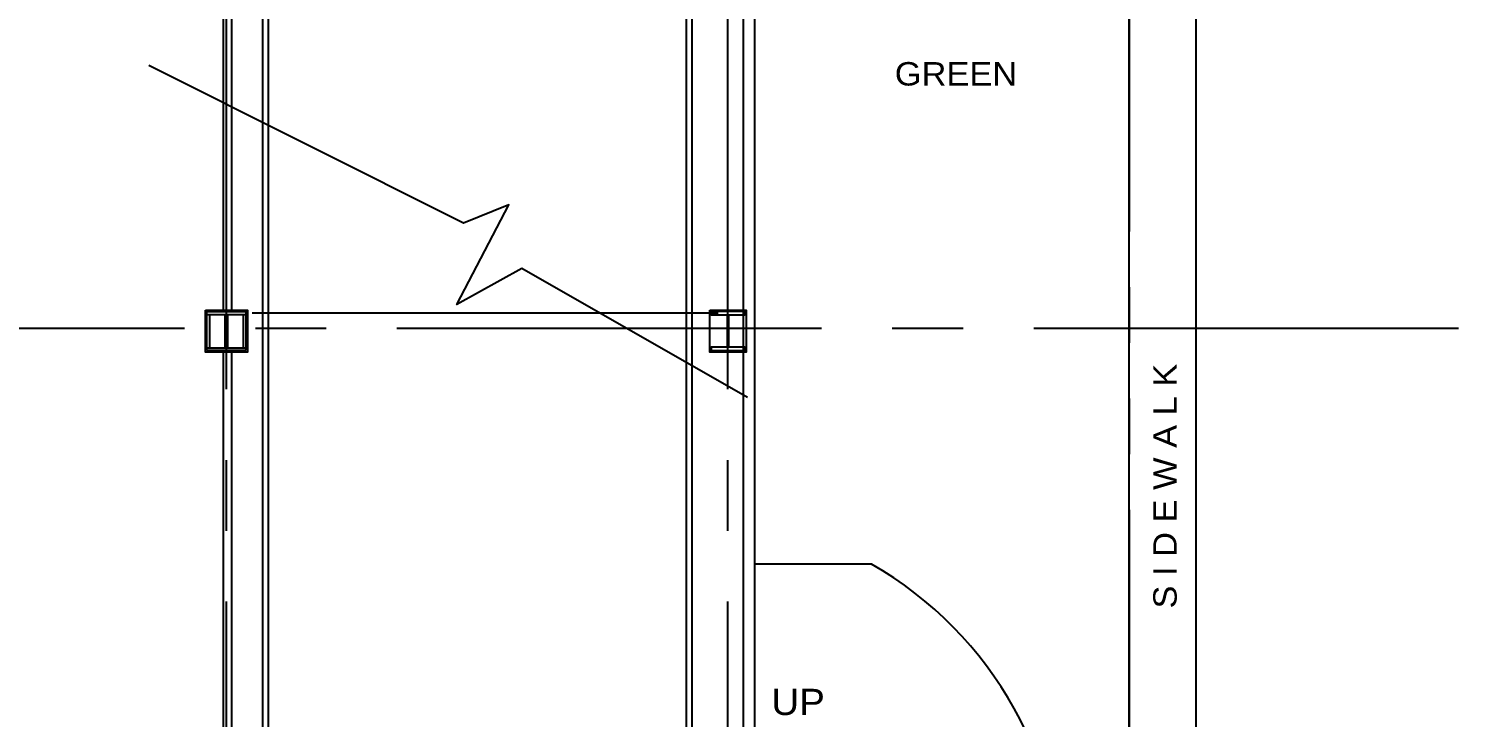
# Model space of a CAD drawing. Header units: millimetres. Extents: x 2148 to 2681, y 758 to 986.
# Drawn here: x 2342.67 to 2355.5, y 965.75 to 971.93 of the extents above; entities that cross this region are included whole.
import ezdxf

# ---------------------------------------------------------------- set-up
doc = ezdxf.new("R2010")
doc.units = ezdxf.units.MM
doc.linetypes.add('CENTER2', pattern=[28.575, 19.05, -3.175, 3.175, -3.175])
doc.linetypes.add('PHANTOM2', pattern=[1.25, 0.625, -0.125, 0.125, -0.125, 0.125, -0.125])
for name, color, linetype in [('3TX-TITLE', 3, 'Continuous'), ('cladding', 2, 'Continuous'), ('COL-EX', 2, 'Continuous'), ('COL-IN', 2, 'Continuous'), ('D', 1, 'Continuous'), ('DR', 7, 'Continuous'), ('ELAYOUT', 4, 'Continuous'), ('FIXTURE', 1, 'Continuous'), ('HATCH', 8, 'Continuous'), ('S_GRID LINES', 252, 'Continuous')]:
    doc.layers.add(name, color=color, linetype=linetype)
doc.styles.add('MMTX$0$ESMX$0$X-OPTA1D', font='x-opta1d')

msp = doc.modelspace()

# ---------------------------------------------------------------- linework, layer by layer
at = {"color": 2}
for p, q in [((2344.7765448, 965.0039415, 0), (2344.7765448, 977.9451327, 0)), ((2344.8265448, 965.0039415, 0), (2344.8265448, 977.9450146, 0)), ((2348.5743303, 977.9142128, 0), (2348.5743303, 965.005325, 0)), ((2348.6243303, 977.9142128, 0), (2348.6243303, 965.005325, 0))]:
    msp.add_line(p, q, dxfattribs=at)
at = {"layer": '3TX-TITLE', "linetype": 'PHANTOM2', "ltscale": 4}
msp.add_line((2352.5496173, 982.6150017, 0), (2352.5496173, 922.9776771, 0), dxfattribs=at)
at = {"layer": 'cladding', "elevation": 0}
for points in [[(2344.2614709, 969.406811), (2344.6364709, 969.406811), (2344.6364709, 969.031811), (2344.2614709, 969.031811)], [(2348.7864709, 969.406811), (2349.1114709, 969.406811), (2349.1114709, 969.031811), (2348.7864709, 969.031811)]]:
    msp.add_lwpolyline(points, close=True, dxfattribs=at)
at = {"layer": 'COL-EX', "elevation": 0}
msp.add_lwpolyline([(2348.9564709, 969.364311), (2349.0989709, 969.364311), (2349.0989709, 969.394311), (2348.7989709, 969.394311), (2348.7989709, 969.364311), (2348.9414709, 969.364311), (2348.9414709, 969.074311), (2348.7989709, 969.074311), (2348.7989709, 969.044311), (2349.0989709, 969.044311), (2349.0989709, 969.074311), (2348.9564709, 969.074311)], close=True, dxfattribs=at)
at = {"layer": 'COL-IN'}
for p, q in [((2344.2739709, 969.394311), (2344.6239709, 969.394311)), ((2344.2739709, 969.044311), (2344.2739709, 969.394311)), ((2344.2739709, 969.369311), (2344.6239709, 969.369311)), ((2344.2989709, 969.069311), (2344.2989709, 969.369311)), ((2344.4364709, 969.069311), (2344.4364709, 969.369311)), ((2344.4614709, 969.069311), (2344.4614709, 969.369311)), ((2344.5989709, 969.369311), (2344.5989709, 969.069311)), ((2344.6239709, 969.394311), (2344.6239709, 969.044311)), ((2344.2739709, 969.069311), (2344.6239709, 969.069311)), ((2344.6239709, 969.044311), (2344.2739709, 969.044311))]:
    msp.add_line(p, q, dxfattribs=at)
at = {"layer": 'D', "ltscale": 0.5}
for p, q in [((2352.5496173, 960.9754912, 0), (2352.5496173, 978.748247, 0)), ((2353.1496173, 961.5147097, 0), (2353.1496173, 978.2589699, 0))]:
    msp.add_line(p, q, dxfattribs=at)
at = {"layer": 'D', "ltscale": 0.5, "elevation": 0.0000008}
msp.add_lwpolyline([(2349.1248289, 968.6252489), (2347.0984461, 969.7801438), (2346.5165714, 969.4599264), (2346.9820176, 970.352688), (2346.574741, 970.1876761), (2343.7531951, 971.6045156)], dxfattribs=at)
at = {"layer": 'DR', "ltscale": 10}
msp.add_line((2350.2360611, 967.1283792, 0), (2349.1886629, 967.1283792, 0), dxfattribs=at)
msp.add_arc((2348.5575239, 964.1882795, 0), 3.3855093, 295.46265269, 60.27745001, dxfattribs=at)
at = {"layer": 'ELAYOUT', "ltscale": 10}
for p, q in [((2344.4201635, 973.281811, 0), (2344.4201635, 969.406811, 0)), ((2344.4951635, 973.281811, 0), (2344.4951635, 969.406811, 0)), ((2344.4201635, 969.031811, 0), (2344.4201635, 965.156811, 0)), ((2344.4951635, 969.031811, 0), (2344.4951635, 965.156811, 0))]:
    msp.add_line(p, q, dxfattribs=at)
at = {"layer": 'FIXTURE', "linetype": 'ByBlock', "ltscale": 0.5, "elevation": 0}
for points in [[(2349.0886629, 965.156811), (2349.0886629, 977.365733)], [(2349.1886629, 964.9898324), (2349.1886629, 964.9898324), (2349.1886629, 977.4291192)]]:
    msp.add_lwpolyline(points, dxfattribs=at)
at = {"layer": 'HATCH', "linetype": 'ByBlock', "ltscale": 0.5}
msp.add_line((2348.8596806, 969.3816061, 0), (2344.6810128, 969.3816061, 0), dxfattribs=at)
at = {"layer": 'S_GRID LINES', "linetype": 'CENTER2', "ltscale": 0.2}
for p, q in [((2344.4489709, 922.9776771, 0), (2344.4489709, 977.9445051, 0)), ((2348.9489709, 922.9776771, 0), (2348.9489709, 977.7411715, 0)), ((2348.9489709, 922.9776771, 0), (2348.9489709, 977.7411715, 0)), ((2352.5496173, 922.9776771, 0), (2352.5496173, 977.7411715, 0)), ((2355.5030932, 969.2420849, 0), (2290.9518229, 969.2420849, 0))]:
    msp.add_line(p, q, dxfattribs=at)

# ---------------------------------------------------------------- texts
at = {"color": 2, "style": 'MMTX$0$ESMX$0$X-OPTA1D', "width": 1.1}
for s, height, p in [('GREEN', 0.21, (2350.4456365, 971.4237604, 0)), ('UP', 0.2352, (2349.3381927, 965.7742372, 0))]:
    msp.add_text(s, height=height, dxfattribs=at).set_placement(p)
msp.add_text('S I D E W A L K', height=0.21, rotation=90, dxfattribs=at).set_placement((2352.9753703, 966.730131, 0))

doc.saveas('drawing.dxf')
